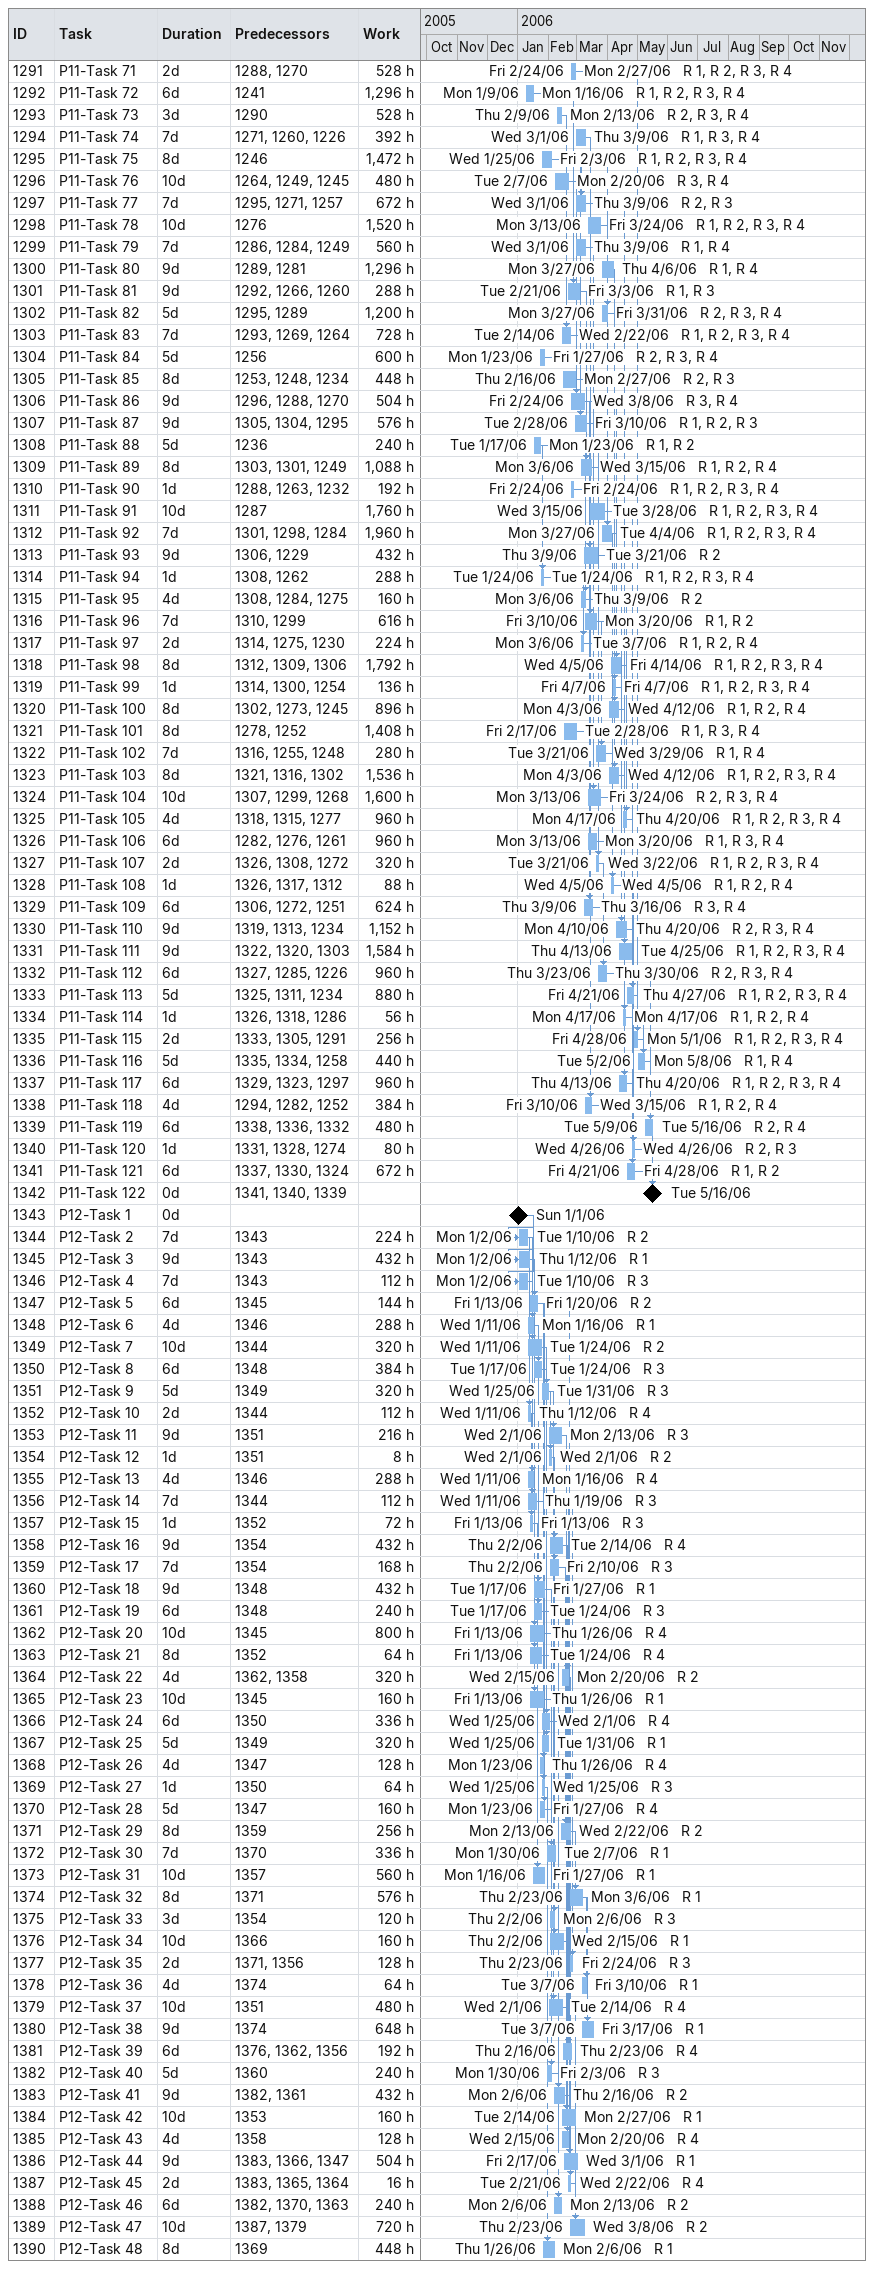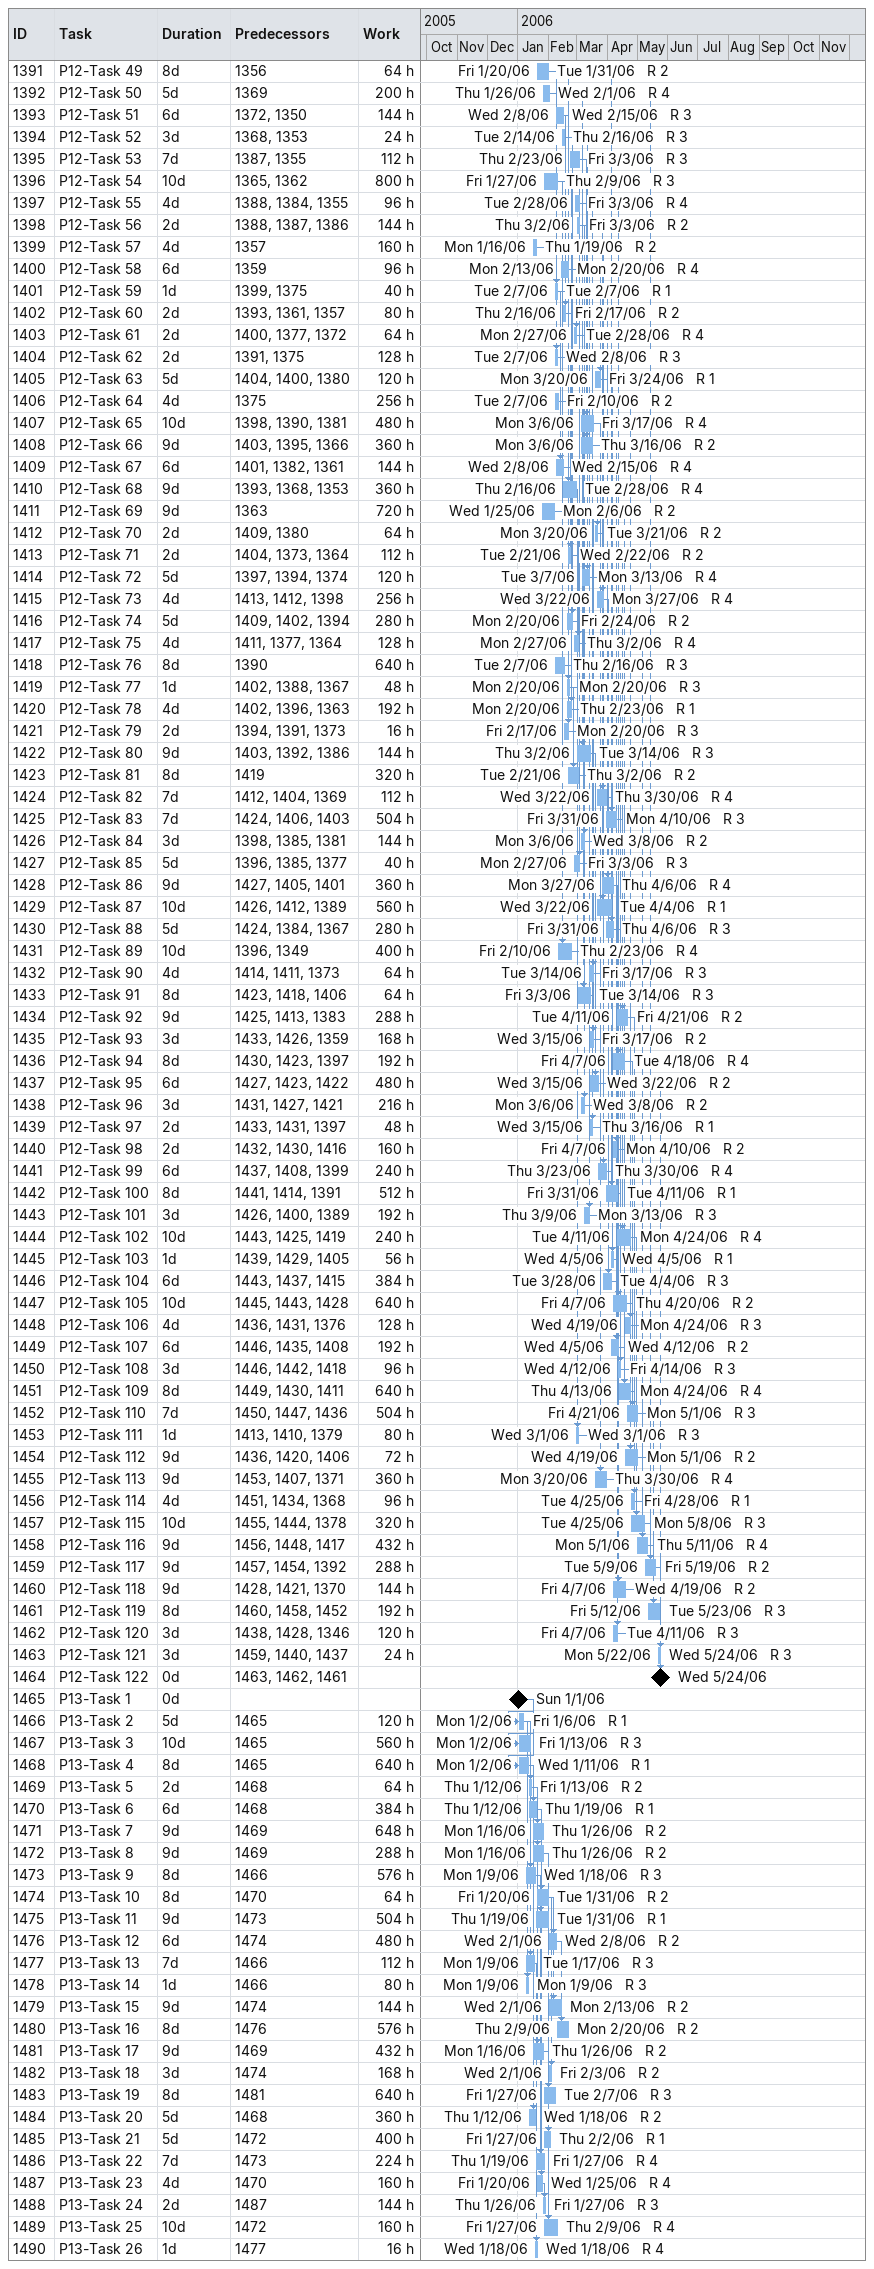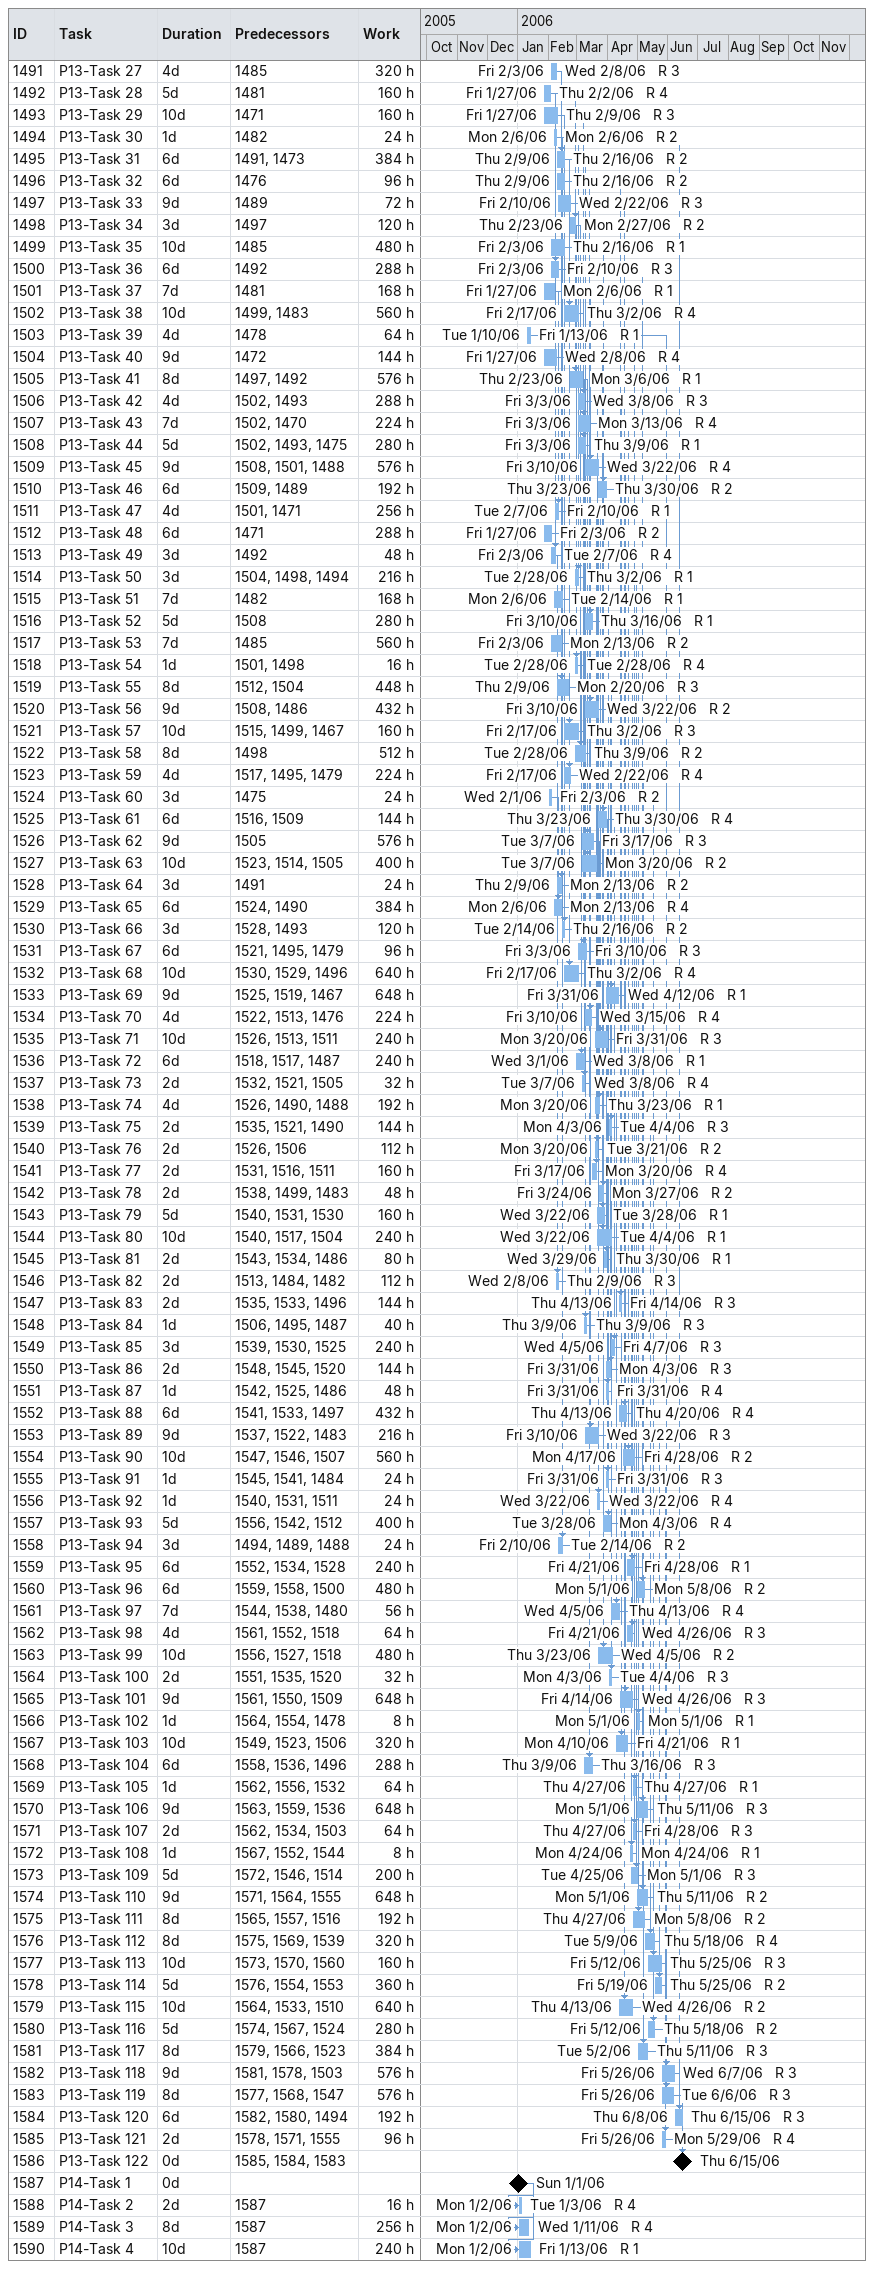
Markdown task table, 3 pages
| ID | Task | Duration | Start | Finish | Predecessors | Resources | Work (h) |
|---|---|---|---|---|---|---|---|
| 1291 | P11-Task 71 | 2d | 2006-02-24 | 2006-02-27 | 1288, 1270 | R 1, R 2, R 3, R 4 | 528 |
| 1292 | P11-Task 72 | 6d | 2006-01-09 | 2006-01-16 | 1241 | R 1, R 2, R 3, R 4 | 1296 |
| 1293 | P11-Task 73 | 3d | 2006-02-09 | 2006-02-13 | 1290 | R 2, R 3, R 4 | 528 |
| 1294 | P11-Task 74 | 7d | 2006-03-01 | 2006-03-09 | 1271, 1260, 1226 | R 1, R 3, R 4 | 392 |
| 1295 | P11-Task 75 | 8d | 2006-01-25 | 2006-02-03 | 1246 | R 1, R 2, R 3, R 4 | 1472 |
| 1296 | P11-Task 76 | 10d | 2006-02-07 | 2006-02-20 | 1264, 1249, 1245 | R 3, R 4 | 480 |
| 1297 | P11-Task 77 | 7d | 2006-03-01 | 2006-03-09 | 1295, 1271, 1257 | R 2, R 3 | 672 |
| 1298 | P11-Task 78 | 10d | 2006-03-13 | 2006-03-24 | 1276 | R 1, R 2, R 3, R 4 | 1520 |
| 1299 | P11-Task 79 | 7d | 2006-03-01 | 2006-03-09 | 1286, 1284, 1249 | R 1, R 4 | 560 |
| 1300 | P11-Task 80 | 9d | 2006-03-27 | 2006-04-06 | 1289, 1281 | R 1, R 4 | 1296 |
| 1301 | P11-Task 81 | 9d | 2006-02-21 | 2006-03-03 | 1292, 1266, 1260 | R 1, R 3 | 288 |
| 1302 | P11-Task 82 | 5d | 2006-03-27 | 2006-03-31 | 1295, 1289 | R 2, R 3, R 4 | 1200 |
| 1303 | P11-Task 83 | 7d | 2006-02-14 | 2006-02-22 | 1293, 1269, 1264 | R 1, R 2, R 3, R 4 | 728 |
| 1304 | P11-Task 84 | 5d | 2006-01-23 | 2006-01-27 | 1256 | R 2, R 3, R 4 | 600 |
| 1305 | P11-Task 85 | 8d | 2006-02-16 | 2006-02-27 | 1253, 1248, 1234 | R 2, R 3 | 448 |
| 1306 | P11-Task 86 | 9d | 2006-02-24 | 2006-03-08 | 1296, 1288, 1270 | R 3, R 4 | 504 |
| 1307 | P11-Task 87 | 9d | 2006-02-28 | 2006-03-10 | 1305, 1304, 1295 | R 1, R 2, R 3 | 576 |
| 1308 | P11-Task 88 | 5d | 2006-01-17 | 2006-01-23 | 1236 | R 1, R 2 | 240 |
| 1309 | P11-Task 89 | 8d | 2006-03-06 | 2006-03-15 | 1303, 1301, 1249 | R 1, R 2, R 4 | 1088 |
| 1310 | P11-Task 90 | 1d | 2006-02-24 | 2006-02-24 | 1288, 1263, 1232 | R 1, R 2, R 3, R 4 | 192 |
| 1311 | P11-Task 91 | 10d | 2006-03-15 | 2006-03-28 | 1287 | R 1, R 2, R 3, R 4 | 1760 |
| 1312 | P11-Task 92 | 7d | 2006-03-27 | 2006-04-04 | 1301, 1298, 1284 | R 1, R 2, R 3, R 4 | 1960 |
| 1313 | P11-Task 93 | 9d | 2006-03-09 | 2006-03-21 | 1306, 1229 | R 2 | 432 |
| 1314 | P11-Task 94 | 1d | 2006-01-24 | 2006-01-24 | 1308, 1262 | R 1, R 2, R 3, R 4 | 288 |
| 1315 | P11-Task 95 | 4d | 2006-03-06 | 2006-03-09 | 1308, 1284, 1275 | R 2 | 160 |
| 1316 | P11-Task 96 | 7d | 2006-03-10 | 2006-03-20 | 1310, 1299 | R 1, R 2 | 616 |
| 1317 | P11-Task 97 | 2d | 2006-03-06 | 2006-03-07 | 1314, 1275, 1230 | R 1, R 2, R 4 | 224 |
| 1318 | P11-Task 98 | 8d | 2006-04-05 | 2006-04-14 | 1312, 1309, 1306 | R 1, R 2, R 3, R 4 | 1792 |
| 1319 | P11-Task 99 | 1d | 2006-04-07 | 2006-04-07 | 1314, 1300, 1254 | R 1, R 2, R 3, R 4 | 136 |
| 1320 | P11-Task 100 | 8d | 2006-04-03 | 2006-04-12 | 1302, 1273, 1245 | R 1, R 2, R 4 | 896 |
| 1321 | P11-Task 101 | 8d | 2006-02-17 | 2006-02-28 | 1278, 1252 | R 1, R 3, R 4 | 1408 |
| 1322 | P11-Task 102 | 7d | 2006-03-21 | 2006-03-29 | 1316, 1255, 1248 | R 1, R 4 | 280 |
| 1323 | P11-Task 103 | 8d | 2006-04-03 | 2006-04-12 | 1321, 1316, 1302 | R 1, R 2, R 3, R 4 | 1536 |
| 1324 | P11-Task 104 | 10d | 2006-03-13 | 2006-03-24 | 1307, 1299, 1268 | R 2, R 3, R 4 | 1600 |
| 1325 | P11-Task 105 | 4d | 2006-04-17 | 2006-04-20 | 1318, 1315, 1277 | R 1, R 2, R 3, R 4 | 960 |
| 1326 | P11-Task 106 | 6d | 2006-03-13 | 2006-03-20 | 1282, 1276, 1261 | R 1, R 3, R 4 | 960 |
| 1327 | P11-Task 107 | 2d | 2006-03-21 | 2006-03-22 | 1326, 1308, 1272 | R 1, R 2, R 3, R 4 | 320 |
| 1328 | P11-Task 108 | 1d | 2006-04-05 | 2006-04-05 | 1326, 1317, 1312 | R 1, R 2, R 4 | 88 |
| 1329 | P11-Task 109 | 6d | 2006-03-09 | 2006-03-16 | 1306, 1272, 1251 | R 3, R 4 | 624 |
| 1330 | P11-Task 110 | 9d | 2006-04-10 | 2006-04-20 | 1319, 1313, 1234 | R 2, R 3, R 4 | 1152 |
| 1331 | P11-Task 111 | 9d | 2006-04-13 | 2006-04-25 | 1322, 1320, 1303 | R 1, R 2, R 3, R 4 | 1584 |
| 1332 | P11-Task 112 | 6d | 2006-03-23 | 2006-03-30 | 1327, 1285, 1226 | R 2, R 3, R 4 | 960 |
| 1333 | P11-Task 113 | 5d | 2006-04-21 | 2006-04-27 | 1325, 1311, 1234 | R 1, R 2, R 3, R 4 | 880 |
| 1334 | P11-Task 114 | 1d | 2006-04-17 | 2006-04-17 | 1326, 1318, 1286 | R 1, R 2, R 4 | 56 |
| 1335 | P11-Task 115 | 2d | 2006-04-28 | 2006-05-01 | 1333, 1305, 1291 | R 1, R 2, R 3, R 4 | 256 |
| 1336 | P11-Task 116 | 5d | 2006-05-02 | 2006-05-08 | 1335, 1334, 1258 | R 1, R 4 | 440 |
| 1337 | P11-Task 117 | 6d | 2006-04-13 | 2006-04-20 | 1329, 1323, 1297 | R 1, R 2, R 3, R 4 | 960 |
| 1338 | P11-Task 118 | 4d | 2006-03-10 | 2006-03-15 | 1294, 1282, 1252 | R 1, R 2, R 4 | 384 |
| 1339 | P11-Task 119 | 6d | 2006-05-09 | 2006-05-16 | 1338, 1336, 1332 | R 2, R 4 | 480 |
| 1340 | P11-Task 120 | 1d | 2006-04-26 | 2006-04-26 | 1331, 1328, 1274 | R 2, R 3 | 80 |
| 1341 | P11-Task 121 | 6d | 2006-04-21 | 2006-04-28 | 1337, 1330, 1324 | R 1, R 2 | 672 |
| 1342 | P11-Task 122 | 0d | 2006-05-16 | 2006-05-16 | 1341, 1340, 1339 |  |  |
| 1343 | P12-Task 1 | 0d | 2006-01-01 | 2006-01-01 |  |  |  |
| 1344 | P12-Task 2 | 7d | 2006-01-02 | 2006-01-10 | 1343 | R 2 | 224 |
| 1345 | P12-Task 3 | 9d | 2006-01-02 | 2006-01-12 | 1343 | R 1 | 432 |
| 1346 | P12-Task 4 | 7d | 2006-01-02 | 2006-01-10 | 1343 | R 3 | 112 |
| 1347 | P12-Task 5 | 6d | 2006-01-13 | 2006-01-20 | 1345 | R 2 | 144 |
| 1348 | P12-Task 6 | 4d | 2006-01-11 | 2006-01-16 | 1346 | R 1 | 288 |
| 1349 | P12-Task 7 | 10d | 2006-01-11 | 2006-01-24 | 1344 | R 2 | 320 |
| 1350 | P12-Task 8 | 6d | 2006-01-17 | 2006-01-24 | 1348 | R 3 | 384 |
| 1351 | P12-Task 9 | 5d | 2006-01-25 | 2006-01-31 | 1349 | R 3 | 320 |
| 1352 | P12-Task 10 | 2d | 2006-01-11 | 2006-01-12 | 1344 | R 4 | 112 |
| 1353 | P12-Task 11 | 9d | 2006-02-01 | 2006-02-13 | 1351 | R 3 | 216 |
| 1354 | P12-Task 12 | 1d | 2006-02-01 | 2006-02-01 | 1351 | R 2 | 8 |
| 1355 | P12-Task 13 | 4d | 2006-01-11 | 2006-01-16 | 1346 | R 4 | 288 |
| 1356 | P12-Task 14 | 7d | 2006-01-11 | 2006-01-19 | 1344 | R 3 | 112 |
| 1357 | P12-Task 15 | 1d | 2006-01-13 | 2006-01-13 | 1352 | R 3 | 72 |
| 1358 | P12-Task 16 | 9d | 2006-02-02 | 2006-02-14 | 1354 | R 4 | 432 |
| 1359 | P12-Task 17 | 7d | 2006-02-02 | 2006-02-10 | 1354 | R 3 | 168 |
| 1360 | P12-Task 18 | 9d | 2006-01-17 | 2006-01-27 | 1348 | R 1 | 432 |
| 1361 | P12-Task 19 | 6d | 2006-01-17 | 2006-01-24 | 1348 | R 3 | 240 |
| 1362 | P12-Task 20 | 10d | 2006-01-13 | 2006-01-26 | 1345 | R 4 | 800 |
| 1363 | P12-Task 21 | 8d | 2006-01-13 | 2006-01-24 | 1352 | R 4 | 64 |
| 1364 | P12-Task 22 | 4d | 2006-02-15 | 2006-02-20 | 1362, 1358 | R 2 | 320 |
| 1365 | P12-Task 23 | 10d | 2006-01-13 | 2006-01-26 | 1345 | R 1 | 160 |
| 1366 | P12-Task 24 | 6d | 2006-01-25 | 2006-02-01 | 1350 | R 4 | 336 |
| 1367 | P12-Task 25 | 5d | 2006-01-25 | 2006-01-31 | 1349 | R 1 | 320 |
| 1368 | P12-Task 26 | 4d | 2006-01-23 | 2006-01-26 | 1347 | R 4 | 128 |
| 1369 | P12-Task 27 | 1d | 2006-01-25 | 2006-01-25 | 1350 | R 3 | 64 |
| 1370 | P12-Task 28 | 5d | 2006-01-23 | 2006-01-27 | 1347 | R 4 | 160 |
| 1371 | P12-Task 29 | 8d | 2006-02-13 | 2006-02-22 | 1359 | R 2 | 256 |
| 1372 | P12-Task 30 | 7d | 2006-01-30 | 2006-02-07 | 1370 | R 1 | 336 |
| 1373 | P12-Task 31 | 10d | 2006-01-16 | 2006-01-27 | 1357 | R 1 | 560 |
| 1374 | P12-Task 32 | 8d | 2006-02-23 | 2006-03-06 | 1371 | R 1 | 576 |
| 1375 | P12-Task 33 | 3d | 2006-02-02 | 2006-02-06 | 1354 | R 3 | 120 |
| 1376 | P12-Task 34 | 10d | 2006-02-02 | 2006-02-15 | 1366 | R 1 | 160 |
| 1377 | P12-Task 35 | 2d | 2006-02-23 | 2006-02-24 | 1371, 1356 | R 3 | 128 |
| 1378 | P12-Task 36 | 4d | 2006-03-07 | 2006-03-10 | 1374 | R 1 | 64 |
| 1379 | P12-Task 37 | 10d | 2006-02-01 | 2006-02-14 | 1351 | R 4 | 480 |
| 1380 | P12-Task 38 | 9d | 2006-03-07 | 2006-03-17 | 1374 | R 1 | 648 |
| 1381 | P12-Task 39 | 6d | 2006-02-16 | 2006-02-23 | 1376, 1362, 1356 | R 4 | 192 |
| 1382 | P12-Task 40 | 5d | 2006-01-30 | 2006-02-03 | 1360 | R 3 | 240 |
| 1383 | P12-Task 41 | 9d | 2006-02-06 | 2006-02-16 | 1382, 1361 | R 2 | 432 |
| 1384 | P12-Task 42 | 10d | 2006-02-14 | 2006-02-27 | 1353 | R 1 | 160 |
| 1385 | P12-Task 43 | 4d | 2006-02-15 | 2006-02-20 | 1358 | R 4 | 128 |
| 1386 | P12-Task 44 | 9d | 2006-02-17 | 2006-03-01 | 1383, 1366, 1347 | R 1 | 504 |
| 1387 | P12-Task 45 | 2d | 2006-02-21 | 2006-02-22 | 1383, 1365, 1364 | R 4 | 16 |
| 1388 | P12-Task 46 | 6d | 2006-02-06 | 2006-02-13 | 1382, 1370, 1363 | R 2 | 240 |
| 1389 | P12-Task 47 | 10d | 2006-02-23 | 2006-03-08 | 1387, 1379 | R 2 | 720 |
| 1390 | P12-Task 48 | 8d | 2006-01-26 | 2006-02-06 | 1369 | R 1 | 448 |
| 1391 | P12-Task 49 | 8d | 2006-01-20 | 2006-01-31 | 1356 | R 2 | 64 |
| 1392 | P12-Task 50 | 5d | 2006-01-26 | 2006-02-01 | 1369 | R 4 | 200 |
| 1393 | P12-Task 51 | 6d | 2006-02-08 | 2006-02-15 | 1372, 1350 | R 3 | 144 |
| 1394 | P12-Task 52 | 3d | 2006-02-14 | 2006-02-16 | 1368, 1353 | R 3 | 24 |
| 1395 | P12-Task 53 | 7d | 2006-02-23 | 2006-03-03 | 1387, 1355 | R 3 | 112 |
| 1396 | P12-Task 54 | 10d | 2006-01-27 | 2006-02-09 | 1365, 1362 | R 3 | 800 |
| 1397 | P12-Task 55 | 4d | 2006-02-28 | 2006-03-03 | 1388, 1384, 1355 | R 4 | 96 |
| 1398 | P12-Task 56 | 2d | 2006-03-02 | 2006-03-03 | 1388, 1387, 1386 | R 2 | 144 |
| 1399 | P12-Task 57 | 4d | 2006-01-16 | 2006-01-19 | 1357 | R 2 | 160 |
| 1400 | P12-Task 58 | 6d | 2006-02-13 | 2006-02-20 | 1359 | R 4 | 96 |
| 1401 | P12-Task 59 | 1d | 2006-02-07 | 2006-02-07 | 1399, 1375 | R 1 | 40 |
| 1402 | P12-Task 60 | 2d | 2006-02-16 | 2006-02-17 | 1393, 1361, 1357 | R 2 | 80 |
| 1403 | P12-Task 61 | 2d | 2006-02-27 | 2006-02-28 | 1400, 1377, 1372 | R 4 | 64 |
| 1404 | P12-Task 62 | 2d | 2006-02-07 | 2006-02-08 | 1391, 1375 | R 3 | 128 |
| 1405 | P12-Task 63 | 5d | 2006-03-20 | 2006-03-24 | 1404, 1400, 1380 | R 1 | 120 |
| 1406 | P12-Task 64 | 4d | 2006-02-07 | 2006-02-10 | 1375 | R 2 | 256 |
| 1407 | P12-Task 65 | 10d | 2006-03-06 | 2006-03-17 | 1398, 1390, 1381 | R 4 | 480 |
| 1408 | P12-Task 66 | 9d | 2006-03-06 | 2006-03-16 | 1403, 1395, 1366 | R 2 | 360 |
| 1409 | P12-Task 67 | 6d | 2006-02-08 | 2006-02-15 | 1401, 1382, 1361 | R 4 | 144 |
| 1410 | P12-Task 68 | 9d | 2006-02-16 | 2006-02-28 | 1393, 1368, 1353 | R 4 | 360 |
| 1411 | P12-Task 69 | 9d | 2006-01-25 | 2006-02-06 | 1363 | R 2 | 720 |
| 1412 | P12-Task 70 | 2d | 2006-03-20 | 2006-03-21 | 1409, 1380 | R 2 | 64 |
| 1413 | P12-Task 71 | 2d | 2006-02-21 | 2006-02-22 | 1404, 1373, 1364 | R 2 | 112 |
| 1414 | P12-Task 72 | 5d | 2006-03-07 | 2006-03-13 | 1397, 1394, 1374 | R 4 | 120 |
| 1415 | P12-Task 73 | 4d | 2006-03-22 | 2006-03-27 | 1413, 1412, 1398 | R 4 | 256 |
| 1416 | P12-Task 74 | 5d | 2006-02-20 | 2006-02-24 | 1409, 1402, 1394 | R 2 | 280 |
| 1417 | P12-Task 75 | 4d | 2006-02-27 | 2006-03-02 | 1411, 1377, 1364 | R 4 | 128 |
| 1418 | P12-Task 76 | 8d | 2006-02-07 | 2006-02-16 | 1390 | R 3 | 640 |
| 1419 | P12-Task 77 | 1d | 2006-02-20 | 2006-02-20 | 1402, 1388, 1367 | R 3 | 48 |
| 1420 | P12-Task 78 | 4d | 2006-02-20 | 2006-02-23 | 1402, 1396, 1363 | R 1 | 192 |
| 1421 | P12-Task 79 | 2d | 2006-02-17 | 2006-02-20 | 1394, 1391, 1373 | R 3 | 16 |
| 1422 | P12-Task 80 | 9d | 2006-03-02 | 2006-03-14 | 1403, 1392, 1386 | R 3 | 144 |
| 1423 | P12-Task 81 | 8d | 2006-02-21 | 2006-03-02 | 1419 | R 2 | 320 |
| 1424 | P12-Task 82 | 7d | 2006-03-22 | 2006-03-30 | 1412, 1404, 1369 | R 4 | 112 |
| 1425 | P12-Task 83 | 7d | 2006-03-31 | 2006-04-10 | 1424, 1406, 1403 | R 3 | 504 |
| 1426 | P12-Task 84 | 3d | 2006-03-06 | 2006-03-08 | 1398, 1385, 1381 | R 2 | 144 |
| 1427 | P12-Task 85 | 5d | 2006-02-27 | 2006-03-03 | 1396, 1385, 1377 | R 3 | 40 |
| 1428 | P12-Task 86 | 9d | 2006-03-27 | 2006-04-06 | 1427, 1405, 1401 | R 4 | 360 |
| 1429 | P12-Task 87 | 10d | 2006-03-22 | 2006-04-04 | 1426, 1412, 1389 | R 1 | 560 |
| 1430 | P12-Task 88 | 5d | 2006-03-31 | 2006-04-06 | 1424, 1384, 1367 | R 3 | 280 |
| 1431 | P12-Task 89 | 10d | 2006-02-10 | 2006-02-23 | 1396, 1349 | R 4 | 400 |
| 1432 | P12-Task 90 | 4d | 2006-03-14 | 2006-03-17 | 1414, 1411, 1373 | R 3 | 64 |
| 1433 | P12-Task 91 | 8d | 2006-03-03 | 2006-03-14 | 1423, 1418, 1406 | R 3 | 64 |
| 1434 | P12-Task 92 | 9d | 2006-04-11 | 2006-04-21 | 1425, 1413, 1383 | R 2 | 288 |
| 1435 | P12-Task 93 | 3d | 2006-03-15 | 2006-03-17 | 1433, 1426, 1359 | R 2 | 168 |
| 1436 | P12-Task 94 | 8d | 2006-04-07 | 2006-04-18 | 1430, 1423, 1397 | R 4 | 192 |
| 1437 | P12-Task 95 | 6d | 2006-03-15 | 2006-03-22 | 1427, 1423, 1422 | R 2 | 480 |
| 1438 | P12-Task 96 | 3d | 2006-03-06 | 2006-03-08 | 1431, 1427, 1421 | R 2 | 216 |
| 1439 | P12-Task 97 | 2d | 2006-03-15 | 2006-03-16 | 1433, 1431, 1397 | R 1 | 48 |
| 1440 | P12-Task 98 | 2d | 2006-04-07 | 2006-04-10 | 1432, 1430, 1416 | R 2 | 160 |
| 1441 | P12-Task 99 | 6d | 2006-03-23 | 2006-03-30 | 1437, 1408, 1399 | R 4 | 240 |
| 1442 | P12-Task 100 | 8d | 2006-03-31 | 2006-04-11 | 1441, 1414, 1391 | R 1 | 512 |
| 1443 | P12-Task 101 | 3d | 2006-03-09 | 2006-03-13 | 1426, 1400, 1389 | R 3 | 192 |
| 1444 | P12-Task 102 | 10d | 2006-04-11 | 2006-04-24 | 1443, 1425, 1419 | R 4 | 240 |
| 1445 | P12-Task 103 | 1d | 2006-04-05 | 2006-04-05 | 1439, 1429, 1405 | R 1 | 56 |
| 1446 | P12-Task 104 | 6d | 2006-03-28 | 2006-04-04 | 1443, 1437, 1415 | R 3 | 384 |
| 1447 | P12-Task 105 | 10d | 2006-04-07 | 2006-04-20 | 1445, 1443, 1428 | R 2 | 640 |
| 1448 | P12-Task 106 | 4d | 2006-04-19 | 2006-04-24 | 1436, 1431, 1376 | R 3 | 128 |
| 1449 | P12-Task 107 | 6d | 2006-04-05 | 2006-04-12 | 1446, 1435, 1408 | R 2 | 192 |
| 1450 | P12-Task 108 | 3d | 2006-04-12 | 2006-04-14 | 1446, 1442, 1418 | R 3 | 96 |
| 1451 | P12-Task 109 | 8d | 2006-04-13 | 2006-04-24 | 1449, 1430, 1411 | R 4 | 640 |
| 1452 | P12-Task 110 | 7d | 2006-04-21 | 2006-05-01 | 1450, 1447, 1436 | R 3 | 504 |
| 1453 | P12-Task 111 | 1d | 2006-03-01 | 2006-03-01 | 1413, 1410, 1379 | R 3 | 80 |
| 1454 | P12-Task 112 | 9d | 2006-04-19 | 2006-05-01 | 1436, 1420, 1406 | R 2 | 72 |
| 1455 | P12-Task 113 | 9d | 2006-03-20 | 2006-03-30 | 1453, 1407, 1371 | R 4 | 360 |
| 1456 | P12-Task 114 | 4d | 2006-04-25 | 2006-04-28 | 1451, 1434, 1368 | R 1 | 96 |
| 1457 | P12-Task 115 | 10d | 2006-04-25 | 2006-05-08 | 1455, 1444, 1378 | R 3 | 320 |
| 1458 | P12-Task 116 | 9d | 2006-05-01 | 2006-05-11 | 1456, 1448, 1417 | R 4 | 432 |
| 1459 | P12-Task 117 | 9d | 2006-05-09 | 2006-05-19 | 1457, 1454, 1392 | R 2 | 288 |
| 1460 | P12-Task 118 | 9d | 2006-04-07 | 2006-04-19 | 1428, 1421, 1370 | R 2 | 144 |
| 1461 | P12-Task 119 | 8d | 2006-05-12 | 2006-05-23 | 1460, 1458, 1452 | R 3 | 192 |
| 1462 | P12-Task 120 | 3d | 2006-04-07 | 2006-04-11 | 1438, 1428, 1346 | R 3 | 120 |
| 1463 | P12-Task 121 | 3d | 2006-05-22 | 2006-05-24 | 1459, 1440, 1437 | R 3 | 24 |
| 1464 | P12-Task 122 | 0d | 2006-05-24 | 2006-05-24 | 1463, 1462, 1461 |  |  |
| 1465 | P13-Task 1 | 0d | 2006-01-01 | 2006-01-01 |  |  |  |
| 1466 | P13-Task 2 | 5d | 2006-01-02 | 2006-01-06 | 1465 | R 1 | 120 |
| 1467 | P13-Task 3 | 10d | 2006-01-02 | 2006-01-13 | 1465 | R 3 | 560 |
| 1468 | P13-Task 4 | 8d | 2006-01-02 | 2006-01-11 | 1465 | R 1 | 640 |
| 1469 | P13-Task 5 | 2d | 2006-01-12 | 2006-01-13 | 1468 | R 2 | 64 |
| 1470 | P13-Task 6 | 6d | 2006-01-12 | 2006-01-19 | 1468 | R 1 | 384 |
| 1471 | P13-Task 7 | 9d | 2006-01-16 | 2006-01-26 | 1469 | R 2 | 648 |
| 1472 | P13-Task 8 | 9d | 2006-01-16 | 2006-01-26 | 1469 | R 2 | 288 |
| 1473 | P13-Task 9 | 8d | 2006-01-09 | 2006-01-18 | 1466 | R 3 | 576 |
| 1474 | P13-Task 10 | 8d | 2006-01-20 | 2006-01-31 | 1470 | R 2 | 64 |
| 1475 | P13-Task 11 | 9d | 2006-01-19 | 2006-01-31 | 1473 | R 1 | 504 |
| 1476 | P13-Task 12 | 6d | 2006-02-01 | 2006-02-08 | 1474 | R 2 | 480 |
| 1477 | P13-Task 13 | 7d | 2006-01-09 | 2006-01-17 | 1466 | R 3 | 112 |
| 1478 | P13-Task 14 | 1d | 2006-01-09 | 2006-01-09 | 1466 | R 3 | 80 |
| 1479 | P13-Task 15 | 9d | 2006-02-01 | 2006-02-13 | 1474 | R 2 | 144 |
| 1480 | P13-Task 16 | 8d | 2006-02-09 | 2006-02-20 | 1476 | R 2 | 576 |
| 1481 | P13-Task 17 | 9d | 2006-01-16 | 2006-01-26 | 1469 | R 2 | 432 |
| 1482 | P13-Task 18 | 3d | 2006-02-01 | 2006-02-03 | 1474 | R 2 | 168 |
| 1483 | P13-Task 19 | 8d | 2006-01-27 | 2006-02-07 | 1481 | R 3 | 640 |
| 1484 | P13-Task 20 | 5d | 2006-01-12 | 2006-01-18 | 1468 | R 2 | 360 |
| 1485 | P13-Task 21 | 5d | 2006-01-27 | 2006-02-02 | 1472 | R 1 | 400 |
| 1486 | P13-Task 22 | 7d | 2006-01-19 | 2006-01-27 | 1473 | R 4 | 224 |
| 1487 | P13-Task 23 | 4d | 2006-01-20 | 2006-01-25 | 1470 | R 4 | 160 |
| 1488 | P13-Task 24 | 2d | 2006-01-26 | 2006-01-27 | 1487 | R 3 | 144 |
| 1489 | P13-Task 25 | 10d | 2006-01-27 | 2006-02-09 | 1472 | R 4 | 160 |
| 1490 | P13-Task 26 | 1d | 2006-01-18 | 2006-01-18 | 1477 | R 4 | 16 |
| 1491 | P13-Task 27 | 4d | 2006-02-03 | 2006-02-08 | 1485 | R 3 | 320 |
| 1492 | P13-Task 28 | 5d | 2006-01-27 | 2006-02-02 | 1481 | R 4 | 160 |
| 1493 | P13-Task 29 | 10d | 2006-01-27 | 2006-02-09 | 1471 | R 3 | 160 |
| 1494 | P13-Task 30 | 1d | 2006-02-06 | 2006-02-06 | 1482 | R 2 | 24 |
| 1495 | P13-Task 31 | 6d | 2006-02-09 | 2006-02-16 | 1491, 1473 | R 2 | 384 |
| 1496 | P13-Task 32 | 6d | 2006-02-09 | 2006-02-16 | 1476 | R 2 | 96 |
| 1497 | P13-Task 33 | 9d | 2006-02-10 | 2006-02-22 | 1489 | R 3 | 72 |
| 1498 | P13-Task 34 | 3d | 2006-02-23 | 2006-02-27 | 1497 | R 2 | 120 |
| 1499 | P13-Task 35 | 10d | 2006-02-03 | 2006-02-16 | 1485 | R 1 | 480 |
| 1500 | P13-Task 36 | 6d | 2006-02-03 | 2006-02-10 | 1492 | R 3 | 288 |
| 1501 | P13-Task 37 | 7d | 2006-01-27 | 2006-02-06 | 1481 | R 1 | 168 |
| 1502 | P13-Task 38 | 10d | 2006-02-17 | 2006-03-02 | 1499, 1483 | R 4 | 560 |
| 1503 | P13-Task 39 | 4d | 2006-01-10 | 2006-01-13 | 1478 | R 1 | 64 |
| 1504 | P13-Task 40 | 9d | 2006-01-27 | 2006-02-08 | 1472 | R 4 | 144 |
| 1505 | P13-Task 41 | 8d | 2006-02-23 | 2006-03-06 | 1497, 1492 | R 1 | 576 |
| 1506 | P13-Task 42 | 4d | 2006-03-03 | 2006-03-08 | 1502, 1493 | R 3 | 288 |
| 1507 | P13-Task 43 | 7d | 2006-03-03 | 2006-03-13 | 1502, 1470 | R 4 | 224 |
| 1508 | P13-Task 44 | 5d | 2006-03-03 | 2006-03-09 | 1502, 1493, 1475 | R 1 | 280 |
| 1509 | P13-Task 45 | 9d | 2006-03-10 | 2006-03-22 | 1508, 1501, 1488 | R 4 | 576 |
| 1510 | P13-Task 46 | 6d | 2006-03-23 | 2006-03-30 | 1509, 1489 | R 2 | 192 |
| 1511 | P13-Task 47 | 4d | 2006-02-07 | 2006-02-10 | 1501, 1471 | R 1 | 256 |
| 1512 | P13-Task 48 | 6d | 2006-01-27 | 2006-02-03 | 1471 | R 2 | 288 |
| 1513 | P13-Task 49 | 3d | 2006-02-03 | 2006-02-07 | 1492 | R 4 | 48 |
| 1514 | P13-Task 50 | 3d | 2006-02-28 | 2006-03-02 | 1504, 1498, 1494 | R 1 | 216 |
| 1515 | P13-Task 51 | 7d | 2006-02-06 | 2006-02-14 | 1482 | R 1 | 168 |
| 1516 | P13-Task 52 | 5d | 2006-03-10 | 2006-03-16 | 1508 | R 1 | 280 |
| 1517 | P13-Task 53 | 7d | 2006-02-03 | 2006-02-13 | 1485 | R 2 | 560 |
| 1518 | P13-Task 54 | 1d | 2006-02-28 | 2006-02-28 | 1501, 1498 | R 4 | 16 |
| 1519 | P13-Task 55 | 8d | 2006-02-09 | 2006-02-20 | 1512, 1504 | R 3 | 448 |
| 1520 | P13-Task 56 | 9d | 2006-03-10 | 2006-03-22 | 1508, 1486 | R 2 | 432 |
| 1521 | P13-Task 57 | 10d | 2006-02-17 | 2006-03-02 | 1515, 1499, 1467 | R 3 | 160 |
| 1522 | P13-Task 58 | 8d | 2006-02-28 | 2006-03-09 | 1498 | R 2 | 512 |
| 1523 | P13-Task 59 | 4d | 2006-02-17 | 2006-02-22 | 1517, 1495, 1479 | R 4 | 224 |
| 1524 | P13-Task 60 | 3d | 2006-02-01 | 2006-02-03 | 1475 | R 2 | 24 |
| 1525 | P13-Task 61 | 6d | 2006-03-23 | 2006-03-30 | 1516, 1509 | R 4 | 144 |
| 1526 | P13-Task 62 | 9d | 2006-03-07 | 2006-03-17 | 1505 | R 3 | 576 |
| 1527 | P13-Task 63 | 10d | 2006-03-07 | 2006-03-20 | 1523, 1514, 1505 | R 2 | 400 |
| 1528 | P13-Task 64 | 3d | 2006-02-09 | 2006-02-13 | 1491 | R 2 | 24 |
| 1529 | P13-Task 65 | 6d | 2006-02-06 | 2006-02-13 | 1524, 1490 | R 4 | 384 |
| 1530 | P13-Task 66 | 3d | 2006-02-14 | 2006-02-16 | 1528, 1493 | R 2 | 120 |
| 1531 | P13-Task 67 | 6d | 2006-03-03 | 2006-03-10 | 1521, 1495, 1479 | R 3 | 96 |
| 1532 | P13-Task 68 | 10d | 2006-02-17 | 2006-03-02 | 1530, 1529, 1496 | R 4 | 640 |
| 1533 | P13-Task 69 | 9d | 2006-03-31 | 2006-04-12 | 1525, 1519, 1467 | R 1 | 648 |
| 1534 | P13-Task 70 | 4d | 2006-03-10 | 2006-03-15 | 1522, 1513, 1476 | R 4 | 224 |
| 1535 | P13-Task 71 | 10d | 2006-03-20 | 2006-03-31 | 1526, 1513, 1511 | R 3 | 240 |
| 1536 | P13-Task 72 | 6d | 2006-03-01 | 2006-03-08 | 1518, 1517, 1487 | R 1 | 240 |
| 1537 | P13-Task 73 | 2d | 2006-03-07 | 2006-03-08 | 1532, 1521, 1505 | R 4 | 32 |
| 1538 | P13-Task 74 | 4d | 2006-03-20 | 2006-03-23 | 1526, 1490, 1488 | R 1 | 192 |
| 1539 | P13-Task 75 | 2d | 2006-04-03 | 2006-04-04 | 1535, 1521, 1490 | R 3 | 144 |
| 1540 | P13-Task 76 | 2d | 2006-03-20 | 2006-03-21 | 1526, 1506 | R 2 | 112 |
| 1541 | P13-Task 77 | 2d | 2006-03-17 | 2006-03-20 | 1531, 1516, 1511 | R 4 | 160 |
| 1542 | P13-Task 78 | 2d | 2006-03-24 | 2006-03-27 | 1538, 1499, 1483 | R 2 | 48 |
| 1543 | P13-Task 79 | 5d | 2006-03-22 | 2006-03-28 | 1540, 1531, 1530 | R 1 | 160 |
| 1544 | P13-Task 80 | 10d | 2006-03-22 | 2006-04-04 | 1540, 1517, 1504 | R 1 | 240 |
| 1545 | P13-Task 81 | 2d | 2006-03-29 | 2006-03-30 | 1543, 1534, 1486 | R 1 | 80 |
| 1546 | P13-Task 82 | 2d | 2006-02-08 | 2006-02-09 | 1513, 1484, 1482 | R 3 | 112 |
| 1547 | P13-Task 83 | 2d | 2006-04-13 | 2006-04-14 | 1535, 1533, 1496 | R 3 | 144 |
| 1548 | P13-Task 84 | 1d | 2006-03-09 | 2006-03-09 | 1506, 1495, 1487 | R 3 | 40 |
| 1549 | P13-Task 85 | 3d | 2006-04-05 | 2006-04-07 | 1539, 1530, 1525 | R 3 | 240 |
| 1550 | P13-Task 86 | 2d | 2006-03-31 | 2006-04-03 | 1548, 1545, 1520 | R 3 | 144 |
| 1551 | P13-Task 87 | 1d | 2006-03-31 | 2006-03-31 | 1542, 1525, 1486 | R 4 | 48 |
| 1552 | P13-Task 88 | 6d | 2006-04-13 | 2006-04-20 | 1541, 1533, 1497 | R 4 | 432 |
| 1553 | P13-Task 89 | 9d | 2006-03-10 | 2006-03-22 | 1537, 1522, 1483 | R 3 | 216 |
| 1554 | P13-Task 90 | 10d | 2006-04-17 | 2006-04-28 | 1547, 1546, 1507 | R 2 | 560 |
| 1555 | P13-Task 91 | 1d | 2006-03-31 | 2006-03-31 | 1545, 1541, 1484 | R 3 | 24 |
| 1556 | P13-Task 92 | 1d | 2006-03-22 | 2006-03-22 | 1540, 1531, 1511 | R 4 | 24 |
| 1557 | P13-Task 93 | 5d | 2006-03-28 | 2006-04-03 | 1556, 1542, 1512 | R 4 | 400 |
| 1558 | P13-Task 94 | 3d | 2006-02-10 | 2006-02-14 | 1494, 1489, 1488 | R 2 | 24 |
| 1559 | P13-Task 95 | 6d | 2006-04-21 | 2006-04-28 | 1552, 1534, 1528 | R 1 | 240 |
| 1560 | P13-Task 96 | 6d | 2006-05-01 | 2006-05-08 | 1559, 1558, 1500 | R 2 | 480 |
| 1561 | P13-Task 97 | 7d | 2006-04-05 | 2006-04-13 | 1544, 1538, 1480 | R 4 | 56 |
| 1562 | P13-Task 98 | 4d | 2006-04-21 | 2006-04-26 | 1561, 1552, 1518 | R 3 | 64 |
| 1563 | P13-Task 99 | 10d | 2006-03-23 | 2006-04-05 | 1556, 1527, 1518 | R 2 | 480 |
| 1564 | P13-Task 100 | 2d | 2006-04-03 | 2006-04-04 | 1551, 1535, 1520 | R 3 | 32 |
| 1565 | P13-Task 101 | 9d | 2006-04-14 | 2006-04-26 | 1561, 1550, 1509 | R 3 | 648 |
| 1566 | P13-Task 102 | 1d | 2006-05-01 | 2006-05-01 | 1564, 1554, 1478 | R 1 | 8 |
| 1567 | P13-Task 103 | 10d | 2006-04-10 | 2006-04-21 | 1549, 1523, 1506 | R 1 | 320 |
| 1568 | P13-Task 104 | 6d | 2006-03-09 | 2006-03-16 | 1558, 1536, 1496 | R 3 | 288 |
| 1569 | P13-Task 105 | 1d | 2006-04-27 | 2006-04-27 | 1562, 1556, 1532 | R 1 | 64 |
| 1570 | P13-Task 106 | 9d | 2006-05-01 | 2006-05-11 | 1563, 1559, 1536 | R 3 | 648 |
| 1571 | P13-Task 107 | 2d | 2006-04-27 | 2006-04-28 | 1562, 1534, 1503 | R 3 | 64 |
| 1572 | P13-Task 108 | 1d | 2006-04-24 | 2006-04-24 | 1567, 1552, 1544 | R 1 | 8 |
| 1573 | P13-Task 109 | 5d | 2006-04-25 | 2006-05-01 | 1572, 1546, 1514 | R 3 | 200 |
| 1574 | P13-Task 110 | 9d | 2006-05-01 | 2006-05-11 | 1571, 1564, 1555 | R 2 | 648 |
| 1575 | P13-Task 111 | 8d | 2006-04-27 | 2006-05-08 | 1565, 1557, 1516 | R 2 | 192 |
| 1576 | P13-Task 112 | 8d | 2006-05-09 | 2006-05-18 | 1575, 1569, 1539 | R 4 | 320 |
| 1577 | P13-Task 113 | 10d | 2006-05-12 | 2006-05-25 | 1573, 1570, 1560 | R 3 | 160 |
| 1578 | P13-Task 114 | 5d | 2006-05-19 | 2006-05-25 | 1576, 1554, 1553 | R 2 | 360 |
| 1579 | P13-Task 115 | 10d | 2006-04-13 | 2006-04-26 | 1564, 1533, 1510 | R 2 | 640 |
| 1580 | P13-Task 116 | 5d | 2006-05-12 | 2006-05-18 | 1574, 1567, 1524 | R 2 | 280 |
| 1581 | P13-Task 117 | 8d | 2006-05-02 | 2006-05-11 | 1579, 1566, 1523 | R 3 | 384 |
| 1582 | P13-Task 118 | 9d | 2006-05-26 | 2006-06-07 | 1581, 1578, 1503 | R 3 | 576 |
| 1583 | P13-Task 119 | 8d | 2006-05-26 | 2006-06-06 | 1577, 1568, 1547 | R 3 | 576 |
| 1584 | P13-Task 120 | 6d | 2006-06-08 | 2006-06-15 | 1582, 1580, 1494 | R 3 | 192 |
| 1585 | P13-Task 121 | 2d | 2006-05-26 | 2006-05-29 | 1578, 1571, 1555 | R 4 | 96 |
| 1586 | P13-Task 122 | 0d | 2006-06-15 | 2006-06-15 | 1585, 1584, 1583 |  |  |
| 1587 | P14-Task 1 | 0d | 2006-01-01 | 2006-01-01 |  |  |  |
| 1588 | P14-Task 2 | 2d | 2006-01-02 | 2006-01-03 | 1587 | R 4 | 16 |
| 1589 | P14-Task 3 | 8d | 2006-01-02 | 2006-01-11 | 1587 | R 4 | 256 |
| 1590 | P14-Task 4 | 10d | 2006-01-02 | 2006-01-13 | 1587 | R 1 | 240 |
